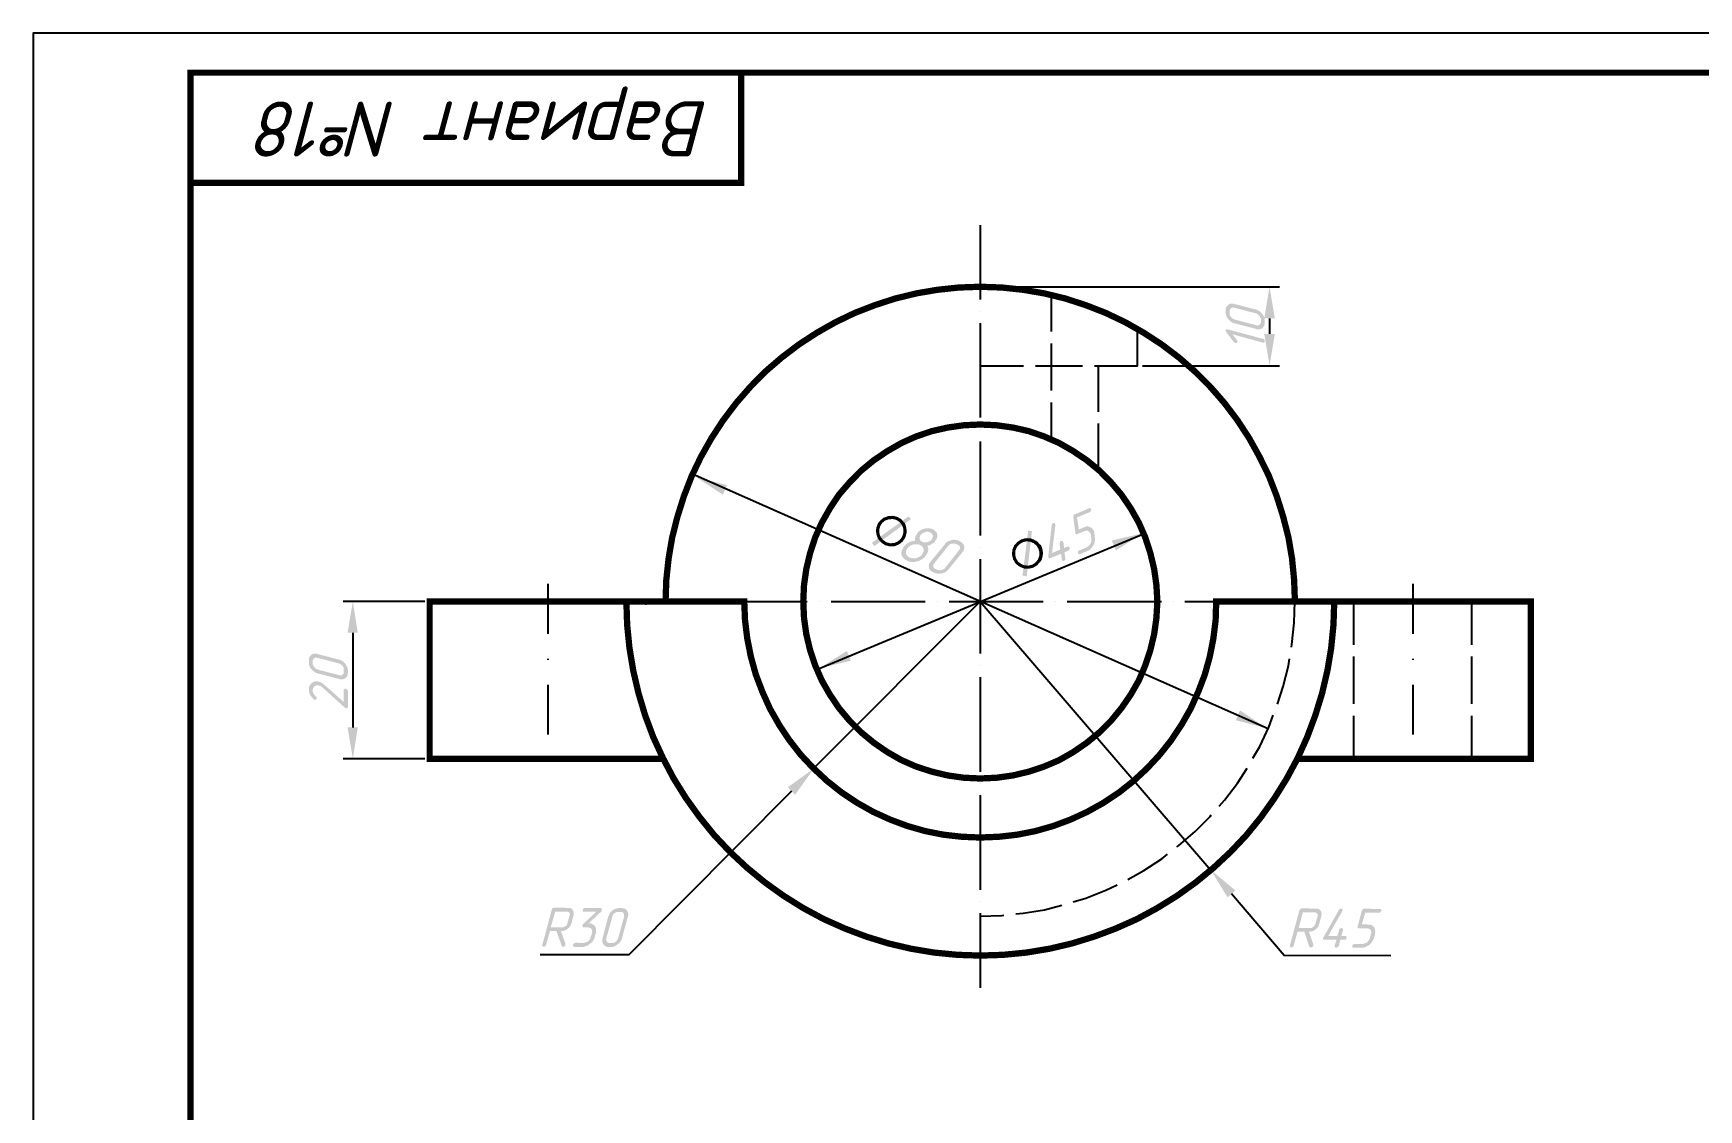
# Model space of a CAD drawing. Header units: millimetres. Extents: x -170 to 957, y 8 to 306.
# Drawn here: x 78.6 to 290.3, y 169.3 to 306.2 of the extents above; entities that cross this region are included whole.
import ezdxf

# ---------------------------------------------------------------- set-up
doc = ezdxf.new("R2010")
doc.units = ezdxf.units.MM
doc.linetypes.add('штрихпунктирная2', pattern=[12.7, 6.35, -3.175, 0, -3.175])
doc.styles.get("Standard").update_dxf_attribs({"font": '', "oblique": 15, "height": 5})
doc.styles.get('Standard').set_extended_font_data('GOST type B')

msp = doc.modelspace()

# ---------------------------------------------------------------- hatches: boundary and pattern name
at = {"transparency": 33554687}
h = msp.add_hatch(color=7, dxfattribs=at)
h.paths.add_polyline_path([(234.039, 271.033), (234.087, 271.033), (234.135, 270.985), (234.231, 270.937), (234.279, 270.937), (234.376, 270.889), (234.424, 270.84), (234.472, 270.792), (234.568, 270.744), (234.616, 270.696), (234.664, 270.648), (234.712, 270.6), (234.76, 270.504), (234.76, 270.504), (234.809, 270.456), (234.857, 270.359), (234.905, 270.311), (234.953, 270.263), (235.001, 270.167), (235.001, 270.119), (235.049, 270.023), (235.049, 269.975), (235.097, 269.878), (235.097, 269.83), (235.097, 269.734), (235.097, 269.686), (235.097, 269.638), (235.097, 269.349), (235.097, 269.301), (235.097, 269.205), (235.097, 269.157), (235.049, 269.109), (235.049, 269.013), (235.049, 268.965), (235.001, 268.917), (234.953, 268.868), (234.953, 268.82), (234.905, 268.772), (234.857, 268.724), (234.809, 268.676), (234.809, 268.676), (234.76, 268.628), (234.664, 268.628), (234.616, 268.58), (234.568, 268.58), (234.52, 268.532), (234.472, 268.532), (234.376, 268.532), (234.328, 268.532), (234.231, 268.532), (234.183, 268.532), (234.135, 268.532), (234.039, 268.532), (234.039, 268.58), (231.249, 269.301), (231.153, 269.301), (231.105, 269.349), (231.057, 269.398), (230.961, 269.398), (230.913, 269.446), (230.864, 269.494), (230.768, 269.542), (230.72, 269.59), (230.672, 269.638), (230.624, 269.686), (230.528, 269.734), (230.48, 269.83), (230.48, 269.83), (230.432, 269.878), (230.383, 269.975), (230.335, 270.023), (230.287, 270.071), (230.287, 270.167), (230.239, 270.215), (230.239, 270.311), (230.191, 270.359), (230.191, 270.456), (230.143, 270.504), (230.143, 270.6), (230.143, 270.648), (230.143, 270.696), (230.143, 270.985), (230.143, 271.033), (230.143, 271.129), (230.191, 271.177), (230.191, 271.225), (230.191, 271.321), (230.239, 271.37), (230.239, 271.418), (230.287, 271.466), (230.335, 271.514), (230.383, 271.562), (230.432, 271.61), (230.48, 271.658), (230.48, 271.658), (230.528, 271.706), (230.576, 271.706), (230.624, 271.754), (230.672, 271.754), (230.768, 271.802), (230.816, 271.802), (230.864, 271.802), (230.961, 271.802), (231.009, 271.802), (231.057, 271.802), (231.153, 271.802), (231.201, 271.802), (231.249, 271.754)], flags=0)
h.paths.add_polyline_path([(234.039, 270.552), (231.249, 271.273), (231.153, 271.273), (231.105, 271.321), (231.057, 271.321), (230.961, 271.273), (230.913, 271.273), (230.864, 271.225), (230.816, 271.225), (230.768, 271.177), (230.72, 271.129), (230.72, 271.081), (230.672, 271.033), (230.672, 270.985), (230.672, 270.889), (230.672, 270.84), (230.672, 270.552), (230.672, 270.456), (230.672, 270.408), (230.672, 270.311), (230.72, 270.263), (230.768, 270.215), (230.768, 270.119), (230.816, 270.071), (230.864, 270.023), (230.913, 269.975), (231.009, 269.927), (231.057, 269.878), (231.105, 269.83), (231.201, 269.83), (231.249, 269.782), (234.039, 269.061), (234.087, 269.061), (234.135, 269.013), (234.231, 269.013), (234.279, 269.061), (234.328, 269.061), (234.424, 269.109), (234.424, 269.109), (234.472, 269.157), (234.52, 269.205), (234.568, 269.253), (234.568, 269.301), (234.616, 269.349), (234.616, 269.446), (234.616, 269.494), (234.616, 269.782), (234.616, 269.878), (234.616, 269.927), (234.568, 269.975), (234.568, 270.071), (234.52, 270.119), (234.472, 270.215), (234.424, 270.263), (234.376, 270.311), (234.328, 270.359), (234.279, 270.408), (234.231, 270.456), (234.135, 270.504), (234.087, 270.504), (234.039, 270.552)], flags=0)
for points in [[(234.857, 267.329), (234.953, 267.329), (235.001, 267.281), (235.049, 267.233), (235.097, 267.137), (235.097, 267.089), (235.097, 267.041), (235.097, 266.944), (235.049, 266.896), (235.049, 266.896), (235.001, 266.848), (234.953, 266.848), (234.857, 266.848), (231.009, 267.906), (231.586, 267.137), (231.634, 267.089), (231.634, 267.041), (231.634, 266.993), (231.634, 266.896), (231.586, 266.848), (231.586, 266.8), (231.49, 266.8), (231.442, 266.8), (231.394, 266.8), (231.345, 266.8), (231.249, 266.848), (231.201, 266.896), (230.239, 268.147), (230.191, 268.243), (230.143, 268.291), (230.143, 268.339), (230.143, 268.387), (230.143, 268.436), (230.191, 268.532), (230.191, 268.532), (230.239, 268.532), (230.335, 268.532), (230.383, 268.532), (230.383, 268.532)], [(211.24, 244.627), (211.481, 243.088), (212.154, 243.376), (212.202, 243.424), (212.298, 243.424), (212.347, 243.424), (212.395, 243.472), (212.491, 243.472), (212.539, 243.472), (212.587, 243.472), (212.635, 243.472), (212.731, 243.472), (212.779, 243.424), (212.828, 243.424), (212.876, 243.376), (212.972, 243.376), (213.02, 243.328), (213.068, 243.328), (213.116, 243.28), (213.164, 243.232), (213.212, 243.184), (213.212, 243.136), (213.26, 243.088), (213.309, 243.04), (213.357, 242.991), (213.357, 242.943), (213.405, 242.847), (213.405, 242.799), (213.453, 242.703), (213.453, 242.655), (213.453, 242.607), (213.501, 242.078), (213.549, 241.981), (213.549, 241.933), (213.549, 241.837), (213.549, 241.789), (213.549, 241.693), (213.501, 241.645), (213.501, 241.549), (213.501, 241.5), (213.453, 241.404), (213.453, 241.308), (213.405, 241.26), (213.357, 241.164), (213.357, 241.116), (213.309, 241.068), (213.26, 240.971), (213.212, 240.923), (213.164, 240.827), (213.116, 240.779), (213.068, 240.731), (213.02, 240.683), (212.972, 240.587), (212.924, 240.538), (212.876, 240.49), (212.779, 240.49), (212.731, 240.442), (212.683, 240.394), (212.587, 240.346), (212.539, 240.346), (211.625, 239.961), (211.577, 239.913), (211.481, 239.913), (211.433, 239.961), (211.433, 240.009), (211.385, 240.057), (211.385, 240.106), (211.385, 240.202), (211.385, 240.25), (211.385, 240.298), (211.433, 240.346), (211.481, 240.442), (211.577, 240.442), (211.577, 240.442), (212.491, 240.827), (212.539, 240.875), (212.587, 240.923), (212.683, 240.971), (212.731, 241.019), (212.779, 241.068), (212.828, 241.116), (212.876, 241.164), (212.924, 241.26), (212.924, 241.26), (212.972, 241.308), (213.02, 241.404), (213.02, 241.452), (213.068, 241.549), (213.068, 241.645), (213.068, 241.693), (213.068, 241.789), (213.068, 241.837), (213.068, 241.885), (213.02, 242.414), (212.972, 242.462), (212.972, 242.559), (212.924, 242.607), (212.924, 242.655), (212.876, 242.703), (212.828, 242.751), (212.779, 242.799), (212.731, 242.847), (212.731, 242.847), (212.683, 242.895), (212.635, 242.895), (212.539, 242.943), (212.491, 242.943), (212.443, 242.943), (212.395, 242.943), (212.298, 242.895), (212.25, 242.895), (212.202, 242.895), (211.288, 242.51), (211.24, 242.462), (211.192, 242.462), (211.144, 242.462), (211.096, 242.51), (211.048, 242.559), (211.048, 242.655), (211.048, 242.655), (210.759, 244.675), (210.759, 244.771), (210.759, 244.819), (210.807, 244.915), (210.807, 244.964), (210.856, 245.012), (210.952, 245.012), (210.952, 245.012), (212.779, 245.781), (212.828, 245.829), (212.924, 245.781), (212.972, 245.781), (213.02, 245.733), (213.02, 245.685), (213.068, 245.637), (213.068, 245.589), (213.02, 245.493), (213.02, 245.445), (212.972, 245.396), (212.924, 245.348), (212.876, 245.3), (212.876, 245.3)], [(209.605, 240.731), (210.038, 240.923), (210.134, 240.923), (210.182, 240.923), (210.23, 240.875), (210.278, 240.875), (210.326, 240.779), (210.326, 240.731), (210.326, 240.683), (210.278, 240.587), (210.278, 240.538), (210.23, 240.49), (210.182, 240.442), (210.134, 240.394), (210.134, 240.394), (209.653, 240.202), (209.749, 239.432), (209.797, 239.384), (209.749, 239.288), (209.749, 239.24), (209.701, 239.192), (209.605, 239.144), (209.557, 239.096), (209.509, 239.096), (209.461, 239.096), (209.413, 239.096), (209.364, 239.144), (209.316, 239.192), (209.316, 239.24), (209.22, 240.009), (207.825, 239.432), (207.777, 239.432), (207.681, 239.432), (207.633, 239.432), (207.633, 239.48), (207.585, 239.528), (207.585, 239.576), (207.585, 239.625), (207.585, 239.673), (208.018, 243.617), (208.018, 243.665), (208.066, 243.761), (208.066, 243.809), (208.114, 243.809), (208.162, 243.857), (208.21, 243.905), (208.258, 243.905), (208.354, 243.905), (208.402, 243.905), (208.451, 243.857), (208.451, 243.809), (208.499, 243.761), (208.499, 243.665), (208.066, 240.106), (209.124, 240.538), (209.028, 241.308), (209.028, 241.356), (209.076, 241.452), (209.076, 241.5), (209.124, 241.549), (209.172, 241.597), (209.22, 241.645), (209.316, 241.645), (209.364, 241.645), (209.413, 241.645), (209.461, 241.597), (209.461, 241.549), (209.509, 241.5)], [(115.476, 223.415), (118.026, 221.155), (118.026, 222.694), (118.026, 222.742), (118.074, 222.79), (118.122, 222.838), (118.17, 222.838), (118.218, 222.838), (118.266, 222.838), (118.362, 222.838), (118.41, 222.79), (118.458, 222.742), (118.507, 222.694), (118.507, 222.646), (118.555, 222.55), (118.555, 222.55), (118.555, 220.578), (118.507, 220.481), (118.507, 220.433), (118.458, 220.385), (118.458, 220.337), (118.41, 220.337), (118.314, 220.337), (118.266, 220.385), (118.218, 220.385), (118.17, 220.433), (115.236, 223.079), (115.188, 223.127), (115.092, 223.175), (115.043, 223.175), (114.947, 223.223), (114.899, 223.223), (114.851, 223.271), (114.803, 223.271), (114.707, 223.271), (114.659, 223.271), (114.611, 223.271), (114.514, 223.271), (114.466, 223.223), (114.418, 223.223), (114.37, 223.175), (114.322, 223.175), (114.274, 223.127), (114.226, 223.079), (114.178, 223.031), (114.178, 222.934), (114.13, 222.934), (114.13, 222.838), (114.082, 222.79), (114.082, 222.742), (114.082, 222.646), (114.082, 222.598), (114.082, 222.55), (114.082, 222.453), (114.13, 222.405), (114.13, 222.309), (114.178, 222.261), (114.178, 222.213), (114.226, 222.165), (114.274, 222.069), (114.322, 222.021), (114.37, 221.972), (114.418, 221.876), (114.466, 221.876), (114.514, 221.828), (114.563, 221.732), (114.563, 221.636), (114.563, 221.54), (114.514, 221.491), (114.514, 221.491), (114.466, 221.443), (114.37, 221.443), (114.322, 221.443), (114.274, 221.443), (114.178, 221.491), (114.178, 221.491), (114.13, 221.588), (114.082, 221.636), (114.033, 221.684), (113.985, 221.732), (113.937, 221.828), (113.889, 221.876), (113.841, 221.924), (113.793, 222.021), (113.745, 222.069), (113.697, 222.165), (113.697, 222.213), (113.649, 222.309), (113.649, 222.405), (113.649, 222.405), (113.601, 222.502), (113.601, 222.55), (113.601, 222.55), (113.601, 222.646), (113.601, 222.694), (113.601, 222.79), (113.601, 222.838), (113.601, 222.934), (113.601, 222.983), (113.601, 223.031), (113.649, 223.127), (113.649, 223.175), (113.697, 223.223), (113.697, 223.271), (113.745, 223.319), (113.793, 223.367), (113.793, 223.415), (113.841, 223.464), (113.889, 223.512), (113.937, 223.56), (113.985, 223.608), (114.033, 223.608), (114.082, 223.656), (114.13, 223.704), (114.178, 223.704), (114.226, 223.752), (114.322, 223.752), (114.37, 223.752), (114.418, 223.8), (114.514, 223.8), (114.563, 223.8), (114.611, 223.8), (114.707, 223.8), (114.755, 223.752), (114.851, 223.752), (114.899, 223.752), (114.947, 223.704), (114.995, 223.704), (115.092, 223.656), (115.14, 223.656), (115.236, 223.608), (115.284, 223.56), (115.332, 223.512), (115.428, 223.464), (115.476, 223.415)], [(150.733, 194.508), (149.145, 193.017), (149.193, 193.017), (149.29, 193.017), (149.338, 193.017), (149.434, 193.017), (149.434, 192.969), (149.53, 192.969), (149.578, 192.969), (149.626, 192.921), (149.674, 192.921), (149.722, 192.921), (149.722, 192.873), (149.771, 192.825), (149.867, 192.777), (149.915, 192.729), (149.963, 192.681), (149.963, 192.632), (150.011, 192.584), (150.059, 192.536), (150.059, 192.44), (150.107, 192.392), (150.107, 192.392), (150.107, 192.296), (150.107, 192.248), (150.107, 192.2), (150.107, 192.103), (150.107, 192.103), (150.107, 192.055), (150.107, 191.959), (150.107, 191.911), (150.107, 191.815), (150.059, 191.767), (149.915, 191.286), (149.915, 191.19), (149.867, 191.141), (149.867, 191.045), (149.819, 190.997), (149.771, 190.949), (149.771, 190.853), (149.722, 190.805), (149.674, 190.757), (149.626, 190.66), (149.578, 190.612), (149.53, 190.564), (149.434, 190.516), (149.386, 190.468), (149.338, 190.42), (149.241, 190.372), (149.193, 190.324), (149.145, 190.276), (149.049, 190.228), (149.001, 190.179), (148.905, 190.179), (148.857, 190.131), (148.76, 190.131), (148.712, 190.083), (148.664, 190.083), (148.568, 190.083), (148.52, 190.035), (148.424, 190.035), (148.376, 190.035), (147.366, 190.035), (147.318, 190.083), (147.221, 190.083), (147.221, 190.131), (147.173, 190.179), (147.173, 190.228), (147.173, 190.276), (147.221, 190.372), (147.269, 190.42), (147.318, 190.468), (147.366, 190.516), (147.414, 190.516), (147.51, 190.564), (147.51, 190.564), (148.472, 190.516), (148.568, 190.564), (148.616, 190.564), (148.712, 190.564), (148.76, 190.612), (148.857, 190.612), (148.905, 190.66), (149.001, 190.709), (149.049, 190.757), (149.097, 190.757), (149.145, 190.805), (149.193, 190.853), (149.241, 190.901), (149.29, 190.997), (149.338, 191.045), (149.386, 191.093), (149.386, 191.19), (149.434, 191.238), (149.434, 191.286), (149.578, 191.767), (149.578, 191.863), (149.578, 191.911), (149.626, 191.959), (149.578, 192.055), (149.578, 192.103), (149.578, 192.151), (149.53, 192.248), (149.53, 192.296), (149.482, 192.296), (149.482, 192.344), (149.434, 192.392), (149.386, 192.44), (149.338, 192.44), (149.241, 192.488), (149.193, 192.488), (149.145, 192.488), (149.049, 192.536), (149.049, 192.536), (148.52, 192.536), (148.472, 192.536), (148.424, 192.536), (148.376, 192.584), (148.376, 192.632), (148.328, 192.729), (148.376, 192.777), (148.376, 192.825), (148.424, 192.921), (148.424, 192.921), (148.472, 192.969), (148.905, 193.354), (149.674, 194.075), (150.107, 194.508), (148.568, 194.508), (148.52, 194.508), (148.472, 194.508), (148.424, 194.556), (148.376, 194.604), (148.376, 194.701), (148.424, 194.749), (148.424, 194.797), (148.472, 194.893), (148.52, 194.893), (148.568, 194.941), (148.664, 194.989), (148.712, 194.989), (148.712, 194.989), (150.636, 194.989), (150.733, 194.989), (150.781, 194.941), (150.781, 194.941), (150.829, 194.893), (150.829, 194.845), (150.829, 194.845), (150.829, 194.749), (150.829, 194.701), (150.829, 194.653), (150.781, 194.556), (150.733, 194.508)], [(244.861, 191.43), (245.342, 191.43), (245.39, 191.43), (245.438, 191.382), (245.486, 191.334), (245.534, 191.286), (245.534, 191.238), (245.534, 191.19), (245.486, 191.093), (245.438, 191.045), (245.438, 190.997), (245.342, 190.949), (245.294, 190.949), (245.198, 190.949), (245.198, 190.949), (244.717, 190.949), (244.524, 190.179), (244.476, 190.131), (244.428, 190.035), (244.38, 189.987), (244.332, 189.987), (244.236, 189.939), (244.188, 189.939), (244.14, 189.939), (244.043, 189.987), (244.043, 190.035), (243.995, 190.083), (243.995, 190.131), (243.995, 190.179), (244.236, 190.949), (242.745, 190.949), (242.649, 190.949), (242.6, 190.949), (242.552, 190.997), (242.504, 191.045), (242.504, 191.093), (242.504, 191.141), (242.552, 191.19), (242.6, 191.286), (244.524, 194.701), (244.572, 194.797), (244.621, 194.845), (244.621, 194.845), (244.669, 194.893), (244.765, 194.893), (244.813, 194.893), (244.861, 194.893), (244.909, 194.845), (244.957, 194.845), (245.005, 194.749), (245.005, 194.701), (245.005, 194.653), (244.957, 194.556), (243.178, 191.43), (244.332, 191.43), (244.572, 192.151), (244.572, 192.248), (244.621, 192.296), (244.669, 192.344), (244.765, 192.392), (244.813, 192.44), (244.861, 192.44), (244.957, 192.392), (245.005, 192.392), (245.005, 192.344), (245.053, 192.296), (245.053, 192.248), (245.053, 192.151)], [(247.891, 194.364), (247.458, 192.921), (248.228, 192.873), (248.276, 192.873), (248.372, 192.873), (248.42, 192.873), (248.517, 192.873), (248.565, 192.825), (248.613, 192.825), (248.661, 192.825), (248.709, 192.777), (248.757, 192.729), (248.805, 192.729), (248.853, 192.681), (248.901, 192.632), (248.949, 192.584), (248.998, 192.536), (249.046, 192.488), (249.046, 192.44), (249.094, 192.344), (249.094, 192.296), (249.142, 192.248), (249.142, 192.2), (249.142, 192.103), (249.19, 192.055), (249.19, 192.007), (249.19, 191.911), (249.142, 191.863), (249.142, 191.815), (249.142, 191.719), (249.142, 191.67), (248.998, 191.141), (248.949, 191.093), (248.949, 190.997), (248.901, 190.949), (248.901, 190.901), (248.853, 190.805), (248.805, 190.757), (248.757, 190.709), (248.709, 190.612), (248.661, 190.564), (248.613, 190.516), (248.565, 190.468), (248.517, 190.372), (248.42, 190.324), (248.372, 190.276), (248.324, 190.228), (248.228, 190.179), (248.18, 190.131), (248.132, 190.131), (248.036, 190.083), (247.987, 190.035), (247.891, 190.035), (247.843, 189.987), (247.747, 189.987), (247.699, 189.939), (247.603, 189.939), (247.555, 189.939), (247.458, 189.939), (247.41, 189.939), (246.4, 189.939), (246.352, 189.939), (246.304, 189.987), (246.256, 189.987), (246.256, 190.083), (246.208, 190.131), (246.256, 190.179), (246.256, 190.228), (246.304, 190.324), (246.352, 190.324), (246.4, 190.372), (246.496, 190.42), (246.545, 190.42), (246.545, 190.42), (247.555, 190.42), (247.603, 190.42), (247.699, 190.42), (247.747, 190.468), (247.843, 190.468), (247.891, 190.516), (247.987, 190.516), (248.036, 190.564), (248.132, 190.612), (248.132, 190.612), (248.18, 190.709), (248.228, 190.757), (248.276, 190.805), (248.324, 190.853), (248.372, 190.901), (248.42, 190.997), (248.468, 191.045), (248.468, 191.141), (248.468, 191.141), (248.613, 191.67), (248.661, 191.719), (248.661, 191.815), (248.661, 191.863), (248.661, 191.911), (248.661, 192.007), (248.613, 192.055), (248.613, 192.103), (248.565, 192.151), (248.565, 192.2), (248.517, 192.248), (248.468, 192.296), (248.42, 192.296), (248.372, 192.344), (248.324, 192.344), (248.276, 192.392), (248.18, 192.392), (248.132, 192.392), (248.084, 192.392), (247.074, 192.392), (247.026, 192.392), (246.977, 192.44), (246.929, 192.488), (246.929, 192.488), (246.881, 192.584), (246.929, 192.632), (246.929, 192.632), (247.458, 194.653), (247.506, 194.701), (247.506, 194.749), (247.555, 194.797), (247.603, 194.845), (247.699, 194.893), (247.747, 194.893), (247.795, 194.893), (249.767, 194.845), (249.815, 194.845), (249.863, 194.845), (249.911, 194.797), (249.911, 194.749), (249.96, 194.653), (249.911, 194.604), (249.911, 194.556), (249.863, 194.508), (249.815, 194.46), (249.767, 194.412), (249.719, 194.364), (249.623, 194.364), (249.623, 194.364)]]:
    msp.add_hatch(color=7, dxfattribs=at).paths.add_polyline_path(points)
h = msp.add_hatch(color=7, dxfattribs=at)
h.paths.add_polyline_path([(191.568, 241.5), (191.664, 241.5), (191.712, 241.452), (191.809, 241.452), (191.857, 241.452), (191.953, 241.452), (192.001, 241.452), (192.097, 241.452), (192.193, 241.452), (192.241, 241.5), (192.338, 241.5), (192.386, 241.549), (192.482, 241.597), (192.53, 241.597), (192.578, 241.645), (192.674, 241.693), (192.722, 241.789), (192.771, 241.837), (192.771, 241.885), (192.819, 241.933), (192.867, 241.981), (192.867, 242.078), (192.915, 242.126), (192.915, 242.174), (192.915, 242.27), (192.915, 242.318), (192.915, 242.366), (192.867, 242.414), (192.867, 242.462), (192.819, 242.51), (192.771, 242.559), (192.722, 242.607), (192.674, 242.655), (192.626, 242.703), (192.578, 242.703), (192.482, 242.751), (192.434, 242.751), (192.338, 242.799), (192.29, 242.799), (192.193, 242.799), (192.145, 242.799), (192.049, 242.799), (191.953, 242.751), (191.905, 242.751), (191.809, 242.703), (191.76, 242.703), (191.664, 242.655), (191.616, 242.607), (191.568, 242.559), (191.472, 242.51), (191.424, 242.462), (191.376, 242.414), (191.328, 242.366), (191.328, 242.27), (191.279, 242.222), (191.279, 242.174), (191.231, 242.126), (191.231, 242.03), (191.231, 241.981), (191.231, 241.933), (191.231, 241.885), (191.279, 241.837), (191.279, 241.741), (191.328, 241.693), (191.376, 241.645), (191.424, 241.645), (191.472, 241.597), (191.52, 241.549), (191.568, 241.5)], flags=0)
h.paths.add_polyline_path([(191.279, 241.116), (191.183, 241.164), (191.135, 241.164), (191.039, 241.212), (190.991, 241.212), (190.895, 241.212), (190.847, 241.212), (190.75, 241.212), (190.702, 241.212), (190.606, 241.212), (190.51, 241.212), (190.462, 241.212), (190.414, 241.164), (190.317, 241.164), (190.221, 241.116), (190.173, 241.068), (190.125, 241.068), (190.029, 241.019), (189.981, 240.971), (189.933, 240.923), (189.837, 240.875), (189.788, 240.827), (189.74, 240.731), (189.74, 240.731), (189.692, 240.683), (189.644, 240.587), (189.596, 240.538), (189.548, 240.49), (189.548, 240.394), (189.5, 240.346), (189.5, 240.298), (189.5, 240.25), (189.5, 240.154), (189.5, 240.106), (189.5, 240.057), (189.5, 240.009), (189.548, 239.961), (189.548, 239.913), (189.596, 239.865), (189.596, 239.817), (189.644, 239.769), (189.692, 239.721), (189.74, 239.673), (189.788, 239.625), (189.837, 239.576), (189.933, 239.528), (189.981, 239.528), (190.077, 239.48), (190.125, 239.48), (190.221, 239.432), (190.269, 239.432), (190.366, 239.432), (190.414, 239.432), (190.51, 239.432), (190.558, 239.432), (190.654, 239.432), (190.702, 239.432), (190.798, 239.432), (190.847, 239.48), (190.943, 239.48), (190.991, 239.528), (191.087, 239.576), (191.135, 239.576), (191.231, 239.625), (191.279, 239.673), (191.328, 239.721), (191.376, 239.769), (191.472, 239.817), (191.52, 239.865), (191.52, 239.913), (191.568, 239.961), (191.616, 240.057), (191.664, 240.106), (191.664, 240.154), (191.712, 240.202), (191.712, 240.298), (191.76, 240.346), (191.76, 240.394), (191.76, 240.49), (191.76, 240.538), (191.76, 240.587), (191.76, 240.635), (191.712, 240.683), (191.712, 240.731), (191.664, 240.779), (191.616, 240.827), (191.616, 240.875), (191.568, 240.923), (191.52, 240.971), (191.472, 241.019), (191.376, 241.068), (191.328, 241.068), (191.279, 241.116)], flags=0)
h.paths.add_polyline_path([(192.193, 241.019), (192.241, 240.971), (192.241, 240.875), (192.29, 240.827), (192.29, 240.779), (192.29, 240.731), (192.338, 240.683), (192.338, 240.587), (192.338, 240.538), (192.338, 240.49), (192.338, 240.394), (192.29, 240.394), (192.29, 240.298), (192.29, 240.25), (192.241, 240.202), (192.241, 240.106), (192.193, 240.057), (192.193, 240.009), (192.145, 239.961), (192.097, 239.865), (192.049, 239.817), (192.001, 239.769), (192.001, 239.721), (191.953, 239.673), (191.905, 239.625), (191.857, 239.528), (191.76, 239.48), (191.712, 239.432), (191.664, 239.384), (191.616, 239.336), (191.52, 239.288), (191.472, 239.288), (191.424, 239.24), (191.328, 239.192), (191.279, 239.144), (191.183, 239.144), (191.135, 239.096), (191.039, 239.047), (190.991, 239.047), (190.895, 239.047), (190.847, 238.999), (190.75, 238.999), (190.702, 238.999), (190.606, 238.951), (190.558, 238.951), (190.462, 238.951), (190.366, 238.951), (190.317, 238.951), (190.221, 238.951), (190.173, 238.999), (190.077, 238.999), (190.029, 238.999), (189.933, 238.999), (189.885, 239.047), (189.788, 239.047), (189.74, 239.096), (189.644, 239.144), (189.596, 239.144), (189.548, 239.192), (189.452, 239.24), (189.404, 239.24), (189.356, 239.288), (189.307, 239.336), (189.259, 239.384), (189.211, 239.432), (189.163, 239.48), (189.115, 239.528), (189.067, 239.576), (189.067, 239.625), (189.019, 239.673), (189.019, 239.721), (188.971, 239.769), (188.971, 239.817), (188.971, 239.913), (188.923, 239.961), (188.923, 240.009), (188.923, 240.057), (188.923, 240.106), (188.923, 240.202), (188.923, 240.25), (188.971, 240.298), (188.971, 240.394), (188.971, 240.442), (189.019, 240.49), (189.019, 240.538), (189.067, 240.635), (189.115, 240.683), (189.115, 240.731), (189.163, 240.827), (189.211, 240.875), (189.259, 240.923), (189.307, 240.971), (189.356, 241.019), (189.404, 241.068), (189.5, 241.164), (189.548, 241.212), (189.596, 241.26), (189.644, 241.308), (189.74, 241.356), (189.788, 241.356), (189.837, 241.404), (189.885, 241.452), (189.981, 241.5), (190.029, 241.5), (190.125, 241.549), (190.173, 241.597), (190.269, 241.597), (190.317, 241.597), (190.414, 241.645), (190.51, 241.645), (190.558, 241.645), (190.654, 241.693), (190.702, 241.693), (190.702, 241.741), (190.654, 241.789), (190.654, 241.837), (190.654, 241.933), (190.654, 241.981), (190.702, 242.03), (190.702, 242.126), (190.702, 242.126), (190.702, 242.222), (190.75, 242.27), (190.75, 242.318), (190.798, 242.414), (190.847, 242.462), (190.895, 242.51), (190.895, 242.559), (190.943, 242.607), (190.991, 242.655), (191.039, 242.751), (191.087, 242.799), (191.135, 242.847), (191.231, 242.895), (191.279, 242.943), (191.328, 242.991), (191.424, 242.991), (191.472, 243.04), (191.52, 243.088), (191.616, 243.136), (191.712, 243.136), (191.76, 243.184), (191.76, 243.184), (191.857, 243.184), (191.953, 243.232), (192.001, 243.232), (192.097, 243.232), (192.145, 243.232), (192.241, 243.232), (192.29, 243.232), (192.386, 243.232), (192.434, 243.232), (192.53, 243.232), (192.578, 243.232), (192.674, 243.184), (192.722, 243.184), (192.819, 243.136), (192.867, 243.136), (192.963, 243.088), (193.011, 243.04), (193.059, 242.991), (193.107, 242.991), (193.155, 242.943), (193.203, 242.895), (193.251, 242.847), (193.3, 242.799), (193.348, 242.751), (193.396, 242.703), (193.396, 242.655), (193.444, 242.607), (193.444, 242.559), (193.444, 242.462), (193.492, 242.414), (193.492, 242.366), (193.492, 242.318), (193.492, 242.222), (193.492, 242.174), (193.444, 242.126), (193.444, 242.078), (193.444, 241.981), (193.396, 241.933), (193.396, 241.885), (193.348, 241.789), (193.3, 241.741), (193.251, 241.693), (193.203, 241.645), (193.203, 241.597), (193.155, 241.549), (193.107, 241.5), (193.059, 241.452), (193.011, 241.404), (192.915, 241.356), (192.867, 241.308), (192.819, 241.26), (192.771, 241.212), (192.722, 241.164), (192.626, 241.164), (192.578, 241.116), (192.482, 241.068), (192.386, 241.068), (192.338, 241.019), (192.241, 241.019), (192.193, 241.019)], flags=0)
h = msp.add_hatch(color=7, dxfattribs=at)
h.paths.add_polyline_path([(194.887, 237.989), (194.839, 237.941), (194.791, 237.893), (194.743, 237.845), (194.694, 237.797), (194.646, 237.749), (194.55, 237.701), (194.502, 237.653), (194.406, 237.604), (194.358, 237.604), (194.262, 237.556), (194.213, 237.556), (194.117, 237.508), (194.117, 237.508), (194.021, 237.508), (193.973, 237.46), (193.877, 237.46), (193.781, 237.46), (193.732, 237.46), (193.636, 237.46), (193.588, 237.46), (193.492, 237.46), (193.444, 237.508), (193.348, 237.508), (193.3, 237.508), (193.203, 237.556), (193.203, 237.556), (192.915, 237.701), (192.867, 237.701), (192.819, 237.749), (192.722, 237.797), (192.674, 237.845), (192.626, 237.845), (192.578, 237.893), (192.578, 237.941), (192.53, 237.989), (192.482, 238.037), (192.482, 238.134), (192.434, 238.182), (192.434, 238.23), (192.434, 238.23), (192.434, 238.326), (192.386, 238.374), (192.386, 238.422), (192.386, 238.47), (192.434, 238.566), (192.434, 238.615), (192.434, 238.663), (192.482, 238.759), (192.482, 238.807), (192.53, 238.855), (192.578, 238.903), (192.626, 238.999), (192.626, 238.999), (194.454, 241.212), (194.502, 241.308), (194.55, 241.356), (194.598, 241.404), (194.646, 241.452), (194.694, 241.5), (194.743, 241.549), (194.839, 241.549), (194.887, 241.597), (194.983, 241.645), (195.031, 241.645), (195.127, 241.693), (195.224, 241.693), (195.224, 241.693), (195.32, 241.741), (195.368, 241.741), (195.464, 241.741), (195.512, 241.789), (195.608, 241.789), (195.705, 241.789), (195.753, 241.789), (195.849, 241.741), (195.897, 241.741), (195.993, 241.741), (196.041, 241.693), (196.089, 241.693), (196.137, 241.693), (196.426, 241.549), (196.474, 241.5), (196.522, 241.5), (196.57, 241.452), (196.618, 241.404), (196.666, 241.356), (196.715, 241.308), (196.763, 241.26), (196.811, 241.212), (196.811, 241.164), (196.859, 241.116), (196.859, 241.068), (196.907, 240.971), (196.907, 240.971), (196.907, 240.923), (196.907, 240.875), (196.907, 240.779), (196.907, 240.731), (196.907, 240.683), (196.907, 240.635), (196.859, 240.538), (196.859, 240.49), (196.811, 240.442), (196.811, 240.394), (196.763, 240.298), (196.715, 240.25), (196.715, 240.25)], flags=0)
h.paths.add_polyline_path([(194.454, 238.182), (196.234, 240.442), (196.282, 240.49), (196.33, 240.538), (196.33, 240.635), (196.378, 240.683), (196.378, 240.731), (196.378, 240.779), (196.378, 240.827), (196.33, 240.923), (196.33, 240.971), (196.282, 241.019), (196.234, 241.068), (196.185, 241.116), (196.137, 241.116), (196.089, 241.164), (195.801, 241.26), (195.753, 241.308), (195.656, 241.308), (195.608, 241.308), (195.512, 241.308), (195.464, 241.308), (195.368, 241.308), (195.32, 241.308), (195.224, 241.26), (195.175, 241.26), (195.079, 241.212), (195.031, 241.164), (194.983, 241.116), (194.935, 241.068), (194.887, 241.019), (193.107, 238.807), (193.059, 238.759), (193.011, 238.663), (192.963, 238.615), (192.963, 238.566), (192.963, 238.518), (192.963, 238.422), (192.963, 238.374), (193.011, 238.326), (193.011, 238.278), (193.059, 238.23), (193.107, 238.182), (193.155, 238.134), (193.203, 238.085), (193.251, 238.085), (193.492, 237.941), (193.588, 237.941), (193.636, 237.941), (193.732, 237.893), (193.781, 237.893), (193.877, 237.893), (193.973, 237.941), (194.021, 237.941), (194.069, 237.941), (194.165, 237.989), (194.213, 238.037), (194.31, 238.037), (194.358, 238.085), (194.406, 238.134), (194.454, 238.182)], flags=0)
h = msp.add_hatch(color=7, dxfattribs=at)
h.paths.add_polyline_path([(117.448, 226.542), (117.497, 226.542), (117.593, 226.494), (117.641, 226.446), (117.737, 226.446), (117.785, 226.398), (117.833, 226.349), (117.929, 226.301), (117.977, 226.253), (118.026, 226.205), (118.074, 226.157), (118.17, 226.109), (118.218, 226.013), (118.218, 226.013), (118.266, 225.965), (118.314, 225.868), (118.362, 225.82), (118.362, 225.772), (118.41, 225.676), (118.458, 225.628), (118.458, 225.532), (118.507, 225.484), (118.507, 225.387), (118.507, 225.339), (118.507, 225.243), (118.555, 225.195), (118.555, 225.147), (118.555, 224.858), (118.507, 224.81), (118.507, 224.714), (118.507, 224.666), (118.507, 224.618), (118.458, 224.522), (118.458, 224.474), (118.41, 224.426), (118.41, 224.377), (118.362, 224.329), (118.314, 224.281), (118.266, 224.233), (118.218, 224.185), (118.218, 224.185), (118.17, 224.137), (118.122, 224.137), (118.074, 224.089), (117.977, 224.089), (117.929, 224.041), (117.881, 224.041), (117.833, 224.041), (117.737, 224.041), (117.689, 224.041), (117.593, 224.041), (117.545, 224.041), (117.448, 224.041), (117.448, 224.089), (114.659, 224.81), (114.611, 224.81), (114.514, 224.858), (114.466, 224.906), (114.418, 224.906), (114.322, 224.955), (114.274, 225.003), (114.226, 225.051), (114.13, 225.099), (114.082, 225.147), (114.033, 225.195), (113.985, 225.243), (113.937, 225.339), (113.937, 225.339), (113.841, 225.387), (113.793, 225.484), (113.793, 225.532), (113.745, 225.58), (113.697, 225.676), (113.649, 225.724), (113.649, 225.82), (113.601, 225.868), (113.601, 225.965), (113.601, 226.013), (113.601, 226.109), (113.601, 226.157), (113.601, 226.205), (113.601, 226.494), (113.601, 226.542), (113.601, 226.638), (113.601, 226.686), (113.601, 226.734), (113.649, 226.83), (113.649, 226.879), (113.697, 226.927), (113.697, 226.975), (113.745, 227.023), (113.793, 227.071), (113.841, 227.119), (113.889, 227.167), (113.889, 227.167), (113.937, 227.215), (113.985, 227.215), (114.082, 227.263), (114.13, 227.263), (114.178, 227.311), (114.226, 227.311), (114.322, 227.311), (114.37, 227.311), (114.418, 227.311), (114.514, 227.311), (114.563, 227.311), (114.659, 227.311), (114.659, 227.263)], flags=0)
h.paths.add_polyline_path([(117.448, 226.061), (114.659, 226.782), (114.611, 226.782), (114.514, 226.83), (114.466, 226.83), (114.418, 226.782), (114.322, 226.782), (114.274, 226.734), (114.274, 226.734), (114.226, 226.686), (114.178, 226.638), (114.13, 226.59), (114.13, 226.542), (114.082, 226.494), (114.082, 226.398), (114.082, 226.349), (114.082, 226.061), (114.082, 225.965), (114.082, 225.917), (114.13, 225.82), (114.13, 225.772), (114.178, 225.724), (114.226, 225.628), (114.274, 225.58), (114.322, 225.532), (114.37, 225.484), (114.418, 225.436), (114.466, 225.387), (114.563, 225.339), (114.611, 225.339), (114.659, 225.291), (117.448, 224.57), (117.497, 224.57), (117.593, 224.522), (117.641, 224.522), (117.689, 224.57), (117.785, 224.57), (117.833, 224.618), (117.881, 224.618), (117.929, 224.666), (117.929, 224.714), (117.977, 224.762), (118.026, 224.81), (118.026, 224.858), (118.026, 224.955), (118.026, 225.003), (118.026, 225.291), (118.026, 225.387), (118.026, 225.436), (118.026, 225.484), (117.977, 225.58), (117.929, 225.628), (117.881, 225.724), (117.881, 225.772), (117.833, 225.82), (117.737, 225.868), (117.689, 225.917), (117.641, 225.965), (117.593, 226.013), (117.497, 226.013), (117.448, 226.061)], flags=0)
h = msp.add_hatch(color=7, dxfattribs=at)
h.paths.add_polyline_path([(144.335, 192.536), (145.826, 192.536), (145.923, 192.536), (145.971, 192.536), (146.067, 192.584), (146.115, 192.632), (146.211, 192.632), (146.211, 192.681), (146.307, 192.729), (146.356, 192.777), (146.404, 192.825), (146.404, 192.921), (146.452, 192.969), (146.452, 193.017), (146.74, 194.027), (146.74, 194.075), (146.788, 194.172), (146.74, 194.22), (146.74, 194.268), (146.74, 194.364), (146.692, 194.364), (146.644, 194.412), (146.596, 194.46), (146.548, 194.46), (146.5, 194.508), (146.452, 194.508), (146.404, 194.508), (144.913, 194.508)], flags=0)
h.paths.add_polyline_path([(145.634, 192.055), (146.211, 190.42), (146.211, 190.372), (146.211, 190.324), (146.211, 190.228), (146.163, 190.179), (146.115, 190.131), (146.019, 190.083), (145.971, 190.083), (145.875, 190.083), (145.826, 190.083), (145.778, 190.083), (145.778, 190.131), (145.73, 190.179), (145.057, 192.055), (144.239, 192.055), (143.758, 190.324), (143.71, 190.228), (143.662, 190.179), (143.614, 190.131), (143.566, 190.083), (143.47, 190.083), (143.422, 190.083), (143.373, 190.083), (143.325, 190.131), (143.277, 190.131), (143.229, 190.179), (143.229, 190.276), (143.277, 190.324), (144.48, 194.797), (144.48, 194.845), (144.528, 194.893), (144.576, 194.941), (144.624, 194.989), (144.72, 194.989), (144.768, 195.037), (144.768, 195.037), (146.5, 194.989), (146.596, 194.989), (146.644, 194.989), (146.74, 194.989), (146.788, 194.989), (146.837, 194.941), (146.885, 194.941), (146.981, 194.893), (147.029, 194.845), (147.077, 194.797), (147.077, 194.797), (147.125, 194.749), (147.125, 194.701), (147.173, 194.653), (147.221, 194.604), (147.221, 194.556), (147.269, 194.508), (147.269, 194.412), (147.269, 194.364), (147.269, 194.316), (147.269, 194.22), (147.269, 194.172), (147.269, 194.075), (147.221, 194.027), (147.221, 194.027), (146.981, 193.017), (146.933, 192.969), (146.933, 192.873), (146.885, 192.825), (146.837, 192.729), (146.837, 192.681), (146.788, 192.632), (146.74, 192.584), (146.692, 192.488), (146.596, 192.44), (146.548, 192.392), (146.5, 192.344), (146.5, 192.344), (146.404, 192.296), (146.356, 192.248), (146.307, 192.2), (146.211, 192.151), (146.163, 192.151), (146.067, 192.103), (146.019, 192.103), (145.923, 192.055), (145.875, 192.055), (145.778, 192.055), (145.73, 192.055), (145.73, 192.055)], flags=0)
h = msp.add_hatch(color=7, dxfattribs=at)
h.paths.add_polyline_path([(153.378, 191.093), (153.378, 191.045), (153.33, 190.949), (153.33, 190.901), (153.282, 190.853), (153.234, 190.757), (153.186, 190.709), (153.137, 190.66), (153.089, 190.564), (153.041, 190.516), (152.993, 190.468), (152.945, 190.42), (152.849, 190.372), (152.849, 190.372), (152.801, 190.324), (152.753, 190.276), (152.656, 190.228), (152.608, 190.179), (152.512, 190.131), (152.464, 190.131), (152.368, 190.083), (152.32, 190.083), (152.224, 190.035), (152.175, 190.035), (152.079, 190.035), (152.031, 190.035), (151.983, 190.035), (151.694, 190.035), (151.646, 190.035), (151.55, 190.035), (151.502, 190.035), (151.454, 190.083), (151.358, 190.083), (151.31, 190.131), (151.262, 190.131), (151.213, 190.179), (151.165, 190.228), (151.117, 190.228), (151.069, 190.276), (151.021, 190.324), (151.021, 190.372), (150.973, 190.42), (150.973, 190.468), (150.925, 190.516), (150.925, 190.564), (150.877, 190.612), (150.877, 190.709), (150.877, 190.757), (150.877, 190.805), (150.877, 190.901), (150.877, 190.949), (150.877, 191.045), (150.925, 191.093), (150.925, 191.141), (151.646, 193.883), (151.694, 193.979), (151.694, 194.027), (151.743, 194.075), (151.791, 194.172), (151.839, 194.22), (151.839, 194.316), (151.887, 194.364), (151.935, 194.412), (151.983, 194.46), (152.079, 194.556), (152.127, 194.604), (152.175, 194.653), (152.175, 194.653), (152.272, 194.701), (152.32, 194.749), (152.416, 194.797), (152.464, 194.845), (152.512, 194.845), (152.608, 194.893), (152.656, 194.893), (152.753, 194.941), (152.801, 194.941), (152.897, 194.941), (152.945, 194.989), (153.041, 194.989), (153.041, 194.989), (153.33, 194.989), (153.426, 194.989), (153.474, 194.941), (153.57, 194.941), (153.618, 194.941), (153.667, 194.893), (153.715, 194.893), (153.811, 194.845), (153.859, 194.845), (153.907, 194.797), (153.955, 194.749), (154.003, 194.701), (154.003, 194.653), (154.051, 194.653), (154.051, 194.604), (154.099, 194.556), (154.099, 194.508), (154.147, 194.412), (154.147, 194.364), (154.196, 194.316), (154.196, 194.268), (154.196, 194.172), (154.196, 194.124), (154.196, 194.027), (154.147, 193.979), (154.147, 193.883), (154.147, 193.883)], flags=0)
h.paths.add_polyline_path([(152.897, 191.093), (153.667, 193.883), (153.667, 193.931), (153.667, 194.027), (153.667, 194.075), (153.667, 194.172), (153.618, 194.22), (153.618, 194.268), (153.57, 194.316), (153.57, 194.364), (153.522, 194.412), (153.474, 194.412), (153.378, 194.46), (153.33, 194.46), (153.282, 194.46), (153.234, 194.46), (152.897, 194.46), (152.849, 194.46), (152.753, 194.46), (152.705, 194.46), (152.656, 194.412), (152.56, 194.364), (152.512, 194.364), (152.464, 194.316), (152.368, 194.268), (152.32, 194.22), (152.272, 194.124), (152.224, 194.075), (152.224, 194.027), (152.175, 193.931), (152.175, 193.883), (151.406, 191.141), (151.406, 191.045), (151.358, 190.997), (151.406, 190.901), (151.406, 190.853), (151.406, 190.805), (151.454, 190.757), (151.454, 190.709), (151.502, 190.66), (151.55, 190.612), (151.598, 190.564), (151.646, 190.564), (151.694, 190.516), (151.791, 190.516), (151.839, 190.516), (152.127, 190.516), (152.224, 190.516), (152.272, 190.516), (152.368, 190.564), (152.416, 190.564), (152.464, 190.612), (152.56, 190.66), (152.608, 190.709), (152.656, 190.757), (152.705, 190.805), (152.753, 190.853), (152.801, 190.901), (152.849, 190.997), (152.849, 191.045), (152.897, 191.093)], flags=0)
h = msp.add_hatch(color=7, dxfattribs=at)
h.paths.add_polyline_path([(239.426, 192.44), (240.917, 192.44), (240.965, 192.44), (241.061, 192.44), (241.109, 192.488), (241.206, 192.536), (241.254, 192.536), (241.302, 192.584), (241.35, 192.632), (241.398, 192.681), (241.446, 192.729), (241.494, 192.825), (241.542, 192.873), (241.542, 192.921), (241.831, 193.931), (241.831, 193.979), (241.831, 194.075), (241.831, 194.124), (241.831, 194.172), (241.783, 194.268), (241.783, 194.268), (241.735, 194.316), (241.687, 194.364), (241.638, 194.364), (241.542, 194.412), (241.494, 194.412), (241.446, 194.412), (239.955, 194.412)], flags=0)
h.paths.add_polyline_path([(240.725, 191.959), (241.302, 190.324), (241.302, 190.276), (241.302, 190.228), (241.254, 190.131), (241.206, 190.083), (241.158, 190.035), (241.109, 189.987), (241.013, 189.987), (240.965, 189.987), (240.917, 189.987), (240.869, 189.987), (240.821, 190.035), (240.773, 190.083), (240.147, 191.959), (239.282, 191.959), (238.801, 190.228), (238.801, 190.131), (238.753, 190.083), (238.704, 190.035), (238.608, 189.987), (238.56, 189.987), (238.512, 189.987), (238.416, 189.987), (238.368, 190.035), (238.32, 190.035), (238.32, 190.083), (238.32, 190.131), (238.32, 190.228), (239.522, 194.701), (239.57, 194.749), (239.618, 194.797), (239.666, 194.845), (239.715, 194.893), (239.763, 194.893), (239.859, 194.941), (239.859, 194.941), (241.59, 194.893), (241.638, 194.893), (241.735, 194.893), (241.783, 194.893), (241.879, 194.893), (241.927, 194.845), (241.975, 194.845), (242.023, 194.797), (242.071, 194.749), (242.119, 194.701), (242.168, 194.701), (242.216, 194.653), (242.216, 194.604), (242.264, 194.556), (242.264, 194.508), (242.312, 194.46), (242.312, 194.412), (242.312, 194.316), (242.36, 194.268), (242.36, 194.22), (242.36, 194.124), (242.312, 194.075), (242.312, 193.979), (242.312, 193.931), (242.312, 193.931), (242.023, 192.921), (242.023, 192.873), (241.975, 192.777), (241.975, 192.729), (241.927, 192.632), (241.879, 192.584), (241.831, 192.536), (241.783, 192.488), (241.735, 192.392), (241.687, 192.344), (241.638, 192.296), (241.542, 192.248), (241.542, 192.248), (241.494, 192.2), (241.398, 192.151), (241.35, 192.103), (241.302, 192.055), (241.206, 192.055), (241.158, 192.007), (241.061, 192.007), (241.013, 191.959), (240.917, 191.959), (240.869, 191.959), (240.773, 191.959), (240.773, 191.959)], flags=0)

# ---------------------------------------------------------------- linework, layer by layer
msp.add_lwpolyline([(78.553, 9.16), (498.553, 9.16), (498.553, 306.16), (78.553, 306.16), (78.553, 9.16)], dxfattribs=at)
at = {"transparency": 33554687, "const_width": 0.8}
for points in [[(493.553, 14.16), (493.553, 301.16), (98.553, 301.16), (98.553, 14.16)], [(98.553, 301.16), (168.553, 301.16), (168.553, 287.16), (98.553, 287.16)]]:
    msp.add_lwpolyline(points, dxfattribs=at)
at = {"color": 7, "lineweight": 25, "transparency": 33554687}
for points in [[(198.927, 281.759), (198.927, 272.332)], [(199.552, 273.919), (236.973, 273.919)], [(207.97, 272.909), (207.97, 268.243)], [(198.927, 270.792), (198.927, 270.792)], [(198.927, 269.301), (198.927, 257.325)], [(235.722, 269.927), (235.722, 267.955)], [(213.453, 263.914), (218.936, 263.914), (218.936, 268.58)], [(207.97, 266.752), (207.97, 260.74)], [(198.927, 263.914), (198.927, 263.914), (204.458, 263.914)], [(205.949, 263.914), (211.962, 263.914)], [(213.934, 263.914), (213.934, 258.046)], [(219.561, 263.914), (236.973, 263.914)], [(207.97, 259.249), (207.97, 254.535)], [(213.934, 256.555), (213.934, 250.687)], [(198.927, 255.834), (198.927, 255.834)], [(198.927, 254.295), (198.927, 242.318)], [(235.53, 217.74), (162.372, 250.11)], [(178.149, 225.291), (219.706, 242.559)], [(198.927, 240.827), (198.927, 240.827)], [(198.927, 239.336), (198.927, 227.311)], [(128.319, 233.949), (117.929, 233.949)], [(168.962, 233.949), (176.946, 233.949)], [(177.764, 212.689), (198.927, 233.949), (228.267, 199.799)], [(178.485, 233.949), (178.485, 233.949)], [(179.976, 233.949), (191.953, 233.949)], [(193.444, 233.949), (193.444, 233.949)], [(194.983, 233.949), (206.96, 233.949)], [(208.451, 233.949), (208.451, 233.949)], [(209.99, 233.949), (221.966, 233.949)], [(223.457, 233.949), (223.457, 233.949)], [(224.948, 233.949), (232.981, 233.949)], [(238.512, 228.129), (238.56, 228.466), (238.849, 231.207), (238.945, 233.949)], [(246.448, 228.418), (246.448, 233.949)], [(261.455, 228.418), (261.455, 233.949)], [(119.18, 229.957), (119.18, 217.932)], [(236.732, 220.866), (237.454, 223.127), (238.127, 225.772), (238.272, 226.638)], [(246.448, 220.914), (246.448, 226.927)], [(261.455, 220.914), (261.455, 226.927)], [(198.927, 225.82), (198.927, 225.82)], [(198.927, 224.329), (198.927, 212.305)], [(233.606, 214.036), (234.472, 215.527), (235.626, 217.98), (236.203, 219.471)], [(246.448, 213.94), (246.448, 219.423)], [(261.455, 213.94), (261.455, 219.423)], [(128.319, 213.94), (117.929, 213.94)], [(229.325, 207.928), (229.999, 208.697), (231.634, 210.862), (232.885, 212.738)], [(142.989, 189.073), (154.292, 189.073), (174.974, 209.852)], [(198.927, 210.814), (198.927, 210.814)], [(198.927, 209.323), (198.927, 197.298)], [(223.938, 202.733), (224.179, 202.926), (226.247, 204.705), (228.171, 206.629), (228.315, 206.821)], [(217.685, 198.597), (219.754, 199.751), (222.014, 201.242), (222.736, 201.819)], [(210.759, 195.759), (212.347, 196.24), (214.896, 197.25), (216.339, 197.923)], [(198.927, 195.807), (198.927, 195.807)], [(203.448, 194.22), (204.41, 194.316), (207.104, 194.749), (209.316, 195.326)], [(251.162, 188.881), (237.598, 188.929), (230.864, 196.769)], [(198.927, 194.316), (198.927, 184.841)], [(198.927, 193.931), (198.927, 193.931), (201.669, 194.027), (201.957, 194.075)]]:
    msp.add_lwpolyline(points, dxfattribs=at)
at = {"color": 7, "lineweight": 0, "transparency": 33554687, "const_width": 0.8}
for points in [[(238.945, 233.949), (238.849, 236.667), (238.584, 239.384), (238.127, 242.078), (237.454, 244.723), (236.636, 247.32), (235.65, 249.87), (234.448, 252.323), (233.125, 254.703), (231.634, 256.988), (229.975, 259.177), (228.171, 261.245), (226.247, 263.169), (224.203, 264.948), (222.014, 266.608), (219.73, 268.099), (217.349, 269.446), (214.872, 270.624), (212.347, 271.61), (209.749, 272.452), (207.08, 273.101), (204.41, 273.558), (201.693, 273.847), (198.927, 273.943), (196.21, 273.847), (193.492, 273.558), (190.823, 273.101), (188.153, 272.452), (185.556, 271.61), (183.007, 270.624), (180.554, 269.446), (178.173, 268.099), (175.888, 266.608), (173.699, 264.948), (171.631, 263.169), (169.731, 261.245), (167.928, 259.177), (166.268, 256.988), (164.777, 254.703), (163.43, 252.323), (162.252, 249.87), (161.266, 247.32), (160.448, 244.723), (159.775, 242.078), (159.318, 239.384), (159.029, 236.667), (158.933, 233.949)], [(153.955, 233.949), (154.051, 230.991), (154.34, 228.057), (154.821, 225.171), (155.494, 222.285), (156.336, 219.471), (157.37, 216.706), (158.597, 214.036), (159.967, 211.439), (161.531, 208.938), (163.262, 206.533), (165.114, 204.248), (167.134, 202.108), (169.274, 200.112), (171.559, 198.236), (173.94, 196.528), (176.441, 194.965), (179.038, 193.57), (181.732, 192.368), (184.474, 191.334), (187.287, 190.468), (190.173, 189.795), (193.059, 189.314), (196.017, 189.025), (198.927, 188.929), (201.885, 189.025), (204.819, 189.314), (207.729, 189.795), (210.591, 190.468), (213.405, 191.334), (216.17, 192.368), (218.864, 193.57), (221.437, 194.965), (223.962, 196.528), (226.343, 198.236), (228.628, 200.112), (230.768, 202.108), (232.788, 204.248), (234.64, 206.533), (236.348, 208.938), (237.911, 211.439), (239.306, 214.036), (240.508, 216.706), (241.542, 219.471), (242.408, 222.285), (243.081, 225.171), (243.562, 228.057), (243.851, 230.991), (243.947, 233.949)], [(168.938, 233.949), (169.034, 231.568), (169.323, 229.235), (169.779, 226.927), (170.405, 224.666), (171.246, 222.453), (172.208, 220.313), (173.387, 218.245), (174.686, 216.297), (176.128, 214.445), (177.74, 212.738), (179.471, 211.126), (181.323, 209.659), (183.271, 208.361), (185.315, 207.206), (187.48, 206.22), (189.668, 205.403), (191.953, 204.753), (194.262, 204.296), (196.594, 204.032), (198.927, 203.936), (201.308, 204.032), (203.641, 204.296), (205.949, 204.753), (208.234, 205.403), (210.423, 206.22), (212.563, 207.206), (214.631, 208.361), (216.579, 209.659), (218.431, 211.126), (220.163, 212.738), (221.75, 214.445), (223.217, 216.297), (224.515, 218.245), (225.694, 220.313), (226.656, 222.453), (227.498, 224.666), (228.123, 226.927), (228.58, 229.235), (228.868, 231.568), (228.941, 233.949)]]:
    msp.add_lwpolyline(points, dxfattribs=at)
at = {"color": 7, "lineweight": 0, "transparency": 33554687}
for points, const_width in [([(221.341, 231.857), (221.461, 233.949), (221.341, 236.017), (221.052, 238.061), (220.571, 240.082), (219.922, 242.078), (219.104, 243.953), (218.07, 245.781), (216.892, 247.513), (215.569, 249.076), (214.102, 250.567), (212.491, 251.89), (210.783, 253.044), (208.98, 254.078), (207.056, 254.92), (205.108, 255.593), (203.088, 256.05), (201.019, 256.339), (198.927, 256.435), (196.859, 256.339), (194.815, 256.05), (192.795, 255.593), (190.798, 254.92), (188.923, 254.078), (187.119, 253.044), (185.411, 251.89), (183.8, 250.567), (182.333, 249.076), (180.986, 247.513), (179.832, 245.781), (178.798, 243.953), (177.956, 242.078), (177.307, 240.082), (176.826, 238.061), (176.537, 236.017), (176.441, 233.949), (176.537, 231.857), (176.826, 229.788), (177.307, 227.768), (177.956, 225.82), (178.798, 223.896), (179.832, 222.093), (180.986, 220.385), (182.333, 218.774), (183.8, 217.307), (185.411, 215.984), (187.119, 214.806), (188.923, 213.772), (190.798, 212.954), (192.795, 212.305), (194.815, 211.824), (196.859, 211.535), (198.927, 211.439), (201.019, 211.535), (203.088, 211.824), (205.108, 212.305), (207.056, 212.954), (208.98, 213.772), (210.783, 214.806), (212.491, 215.984), (214.102, 217.307), (215.569, 218.774), (216.892, 220.385), (218.07, 222.093), (219.104, 223.896), (219.922, 225.82), (220.571, 227.768), (221.052, 229.788)], 0.8), ([(188.947, 241.717), (189.235, 242.174), (189.38, 242.703), (189.356, 243.256), (189.163, 243.761), (188.826, 244.194), (188.37, 244.483), (187.84, 244.627), (187.287, 244.579), (186.758, 244.41), (186.325, 244.05), (186.037, 243.593), (185.892, 243.064), (185.941, 242.51), (186.109, 242.03), (186.47, 241.597), (186.927, 241.284), (187.456, 241.14), (188.009, 241.164), (188.538, 241.38)], 0.402), ([(206.671, 240.178), (206.527, 240.707), (206.238, 241.188), (205.829, 241.524), (205.324, 241.741), (204.771, 241.789), (204.242, 241.645), (203.785, 241.356), (203.424, 240.947), (203.208, 240.442), (203.184, 239.889), (203.304, 239.36), (203.593, 238.879), (204.026, 238.542), (204.555, 238.326), (205.084, 238.302), (205.613, 238.422), (206.07, 238.711), (206.43, 239.144), (206.623, 239.625)], 0.398)]:
    msp.add_lwpolyline(points, close=True, dxfattribs=dict(at, const_width=const_width))
at = {"color": 7, "linetype": 'штрихпунктирная2', "lineweight": 25, "transparency": 33554687}
for points in [[(143.951, 236.162), (143.951, 211.679)], [(253.952, 236.162), (253.952, 211.679)]]:
    msp.add_lwpolyline(points, dxfattribs=at)
at = {"color": 7, "lineweight": 0, "transparency": 33554687}
for points in [[(169.336, 233.925, 0.818, 0.818, 0), (128.944, 233.925, 0.77, 0.77, 0), (128.944, 213.94, 0.77, 0.77, 0), (158.621, 213.94, 0, 0, 0)], [(228.541, 233.925, 0.818, 0.818, 0), (268.934, 233.925, 0.818, 0.818, 0), (268.934, 213.94, 0.77, 0.77, 0), (239.282, 213.94, 0, 0, 0)]]:
    msp.add_lwpolyline(points, format="xyseb", dxfattribs=at)
for points in [[(143.951, 233.516), (143.951, 234.334)], [(156.456, 233.516), (156.456, 234.334)]]:
    msp.add_lwpolyline(points, dxfattribs=at)
at = {"color": 7, "lineweight": 25, "transparency": 33554687}
for centre, radius in [((198.951, 233.973), 22.486), ((187.648, 242.919), 1.804), ((204.963, 240.082), 1.804)]:
    msp.add_circle(centre, radius, dxfattribs=at)
at = {"color": 7, "transparency": 33554687}
for points in [[(235.049, 269.927), (236.396, 269.927), (235.722, 273.919)], [(235.049, 267.955), (236.396, 267.955), (235.722, 263.914)], [(166.749, 248.715), (166.22, 247.513), (162.853, 249.725)], [(185.171, 241.404), (185.46, 240.971), (189.837, 244.771)], [(185.46, 240.971), (189.837, 244.771), (190.125, 244.386)], [(204.314, 237.22), (204.843, 237.123), (205.036, 242.943)], [(204.843, 237.123), (205.036, 242.943), (205.517, 242.895)], [(215.665, 241.693), (216.194, 240.442), (219.658, 242.607)], [(118.507, 229.957), (119.805, 229.957), (119.18, 233.949)], [(154.965, 233.516), (154.965, 234.334), (143.951, 233.516)], [(154.965, 234.334), (143.951, 233.516), (143.951, 234.334)], [(147.029, 234.334), (147.029, 233.516), (168.962, 234.334)], [(147.029, 233.516), (168.962, 234.334), (168.962, 233.516)], [(168.962, 234.334), (157.947, 233.516), (157.947, 234.334)], [(168.962, 233.516), (168.962, 234.258), (157.947, 233.516)], [(181.996, 227.648), (182.477, 226.398), (178.533, 225.484)], [(231.971, 220.097), (231.442, 218.846), (235.338, 217.836)], [(118.507, 217.932), (119.805, 217.932), (119.18, 213.94)], [(174.493, 210.333), (175.407, 209.371), (177.764, 212.689)], [(231.394, 197.202), (230.383, 196.336), (228.267, 199.799)]]:
    msp.add_solid(points, dxfattribs=at)

# ---------------------------------------------------------------- texts
at = {"transparency": 33554687, "oblique": 15}
msp.add_text('Вариант №18', height=7, rotation=180, dxfattribs=at).set_placement((164.651, 297.512))

doc.saveas('drawing.dxf')
